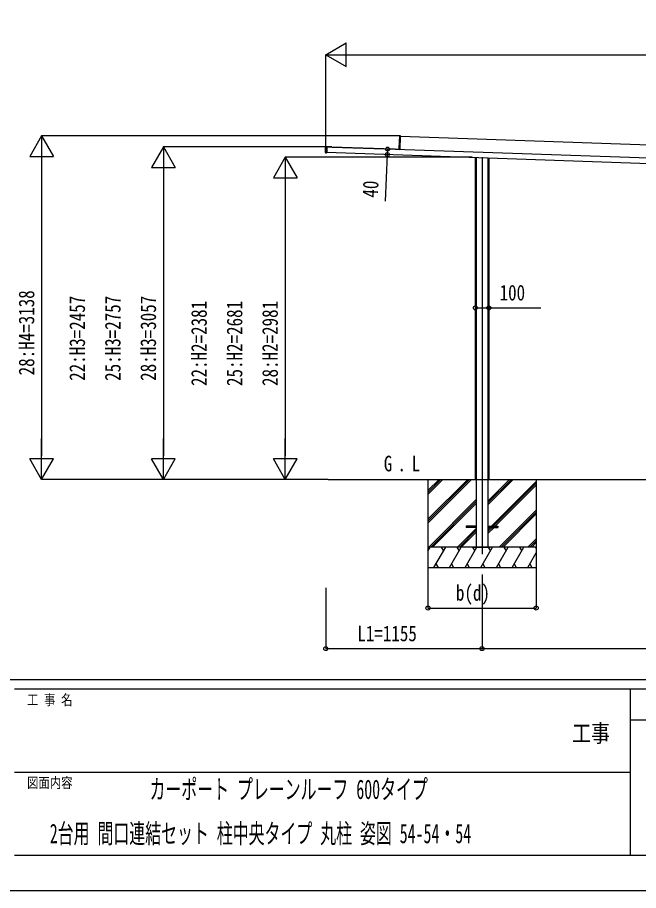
# Model space of a CAD drawing. Units: millimetres, scale not verified. Extents: x -14718 to 14718, y -10396 to 10396.
# Drawn here: x 4 to 4594, y -10394 to -3943 of the extents above; entities that cross this region are included whole.
import ezdxf
from ezdxf.enums import TextEntityAlignment as Align

# ---------------------------------------------------------------- set-up
doc = ezdxf.new("R2010")
doc.units = ezdxf.units.MM
doc.header["$LTSCALE"] = 50
for name, color, linetype in [('0-2_USER1', 3, 'Continuous'), ('0-3_YKK_12', 2, 'Continuous'), ('0-4_YKK_A1', 4, 'Continuous'), ('0-5_YKK_D', 6, 'Continuous'), ('0-6_YKK_ZWAK', 7, 'Continuous')]:
    doc.layers.add(name, color=color, linetype=linetype)
doc.styles.add('ＭＳ ゴシック', font='')
doc.styles.get('ＭＳ ゴシック').set_extended_font_data('MS Gothic')

msp = doc.modelspace()

# ---------------------------------------------------------------- linework, layer by layer
at = {"layer": '0-3_YKK_12'}
msp.add_line((3437.57, -4974.49), (3437.57, -7908.8), dxfattribs=at)
at = {"layer": '0-4_YKK_A1'}
for p, q in [((2829.13, -4816.73), (2825.91, -4908.82)), ((2829.13, -4816.73), (2828.66, -4816.71)), ((2834.67, -4816.59), (2829.13, -4816.73)), ((2829.15, -4816.23), (2834.69, -4816.09)), ((2831.13, -4918), (2834.67, -4816.59)), ((2834.59, -4818.79), (7147.96, -4969.41)), ((2834.69, -4816.09), (2834.67, -4816.59)), ((2279.89, -4939.03), (2281.25, -4900.05)), ((2281.59, -4940.1), (2283.03, -4899.05)), ((2283.5, -4899.06), (2282.06, -4940.12)), ((2283.5, -4899.06), (2283.03, -4899.05)), ((2291.04, -4898.86), (2283.5, -4899.06)), ((2297.85, -4897.63), (2284.35, -4897.16)), ((2289.35, -4897.33), (2289.31, -4898.43)), ((2291.04, -4898.86), (2289.57, -4940.84)), ((7685.65, -5088.25), (2291, -4899.86)), ((2297.78, -4899.63), (2297.85, -4897.63)), ((2303.84, -4897.84), (2297.85, -4897.63)), ((2303.77, -4899.83), (2303.84, -4897.84)), ((2313.84, -4898.19), (2303.84, -4897.84)), ((2313.77, -4900.18), (2313.84, -4898.19)), ((2319.76, -4900.39), (2319.83, -4898.39)), ((2321.94, -4900.94), (2321.97, -4899.85)), ((2823.26, -4918.45), (2321.94, -4900.94)), ((2791.12, -4916.23), (2321.97, -4899.85)), ((2326.78, -4901.11), (2326.79, -4900.81)), ((2326.79, -4900.81), (2326.81, -4900.21)), ((2282.06, -4940.12), (2281.59, -4940.1)), ((2289.55, -4941.34), (2282.04, -4940.62)), ((2282.06, -4940.12), (2289.57, -4940.84)), ((2282.78, -4942.13), (2287.78, -4942.3)), ((2287.78, -4942.3), (2287.82, -4941.19)), ((2289.57, -4940.84), (2289.55, -4941.34)), ((7684.25, -5128.23), (2289.61, -4939.84)), ((2791.08, -4917.33), (2791.12, -4916.23)), ((2796.12, -4917.5), (2796.13, -4917.2)), ((2796.13, -4917.2), (2796.16, -4916.6)), ((2796.16, -4916.6), (2796.17, -4916.3)), ((2800.12, -4917.64), (2800.15, -4916.94)), ((2831.12, -4918.03), (2800.15, -4916.94)), ((2825.64, -4916.83), (2825.17, -4916.82)), ((2825.91, -4908.82), (2825.45, -4908.81)), ((2825.91, -4908.82), (2825.64, -4916.83)), ((2831.13, -4918), (2831.1, -4918.72)), ((3387.57, -4978.18), (3387.57, -7356.3)), ((3394.44, -4978.42), (3394.44, -7856.3)), ((3480.71, -4981.43), (3480.71, -7856.3)), ((3487.57, -4981.67), (3487.57, -7356.3)), ((2300.04, -7356.3), (8198.44, -7356.3)), ((3037.57, -7356.3), (3037.57, -8006.3)), ((3037.57, -7650.28), (3331.55, -7356.3)), ((3037.57, -7664.42), (3345.7, -7356.3)), ((3037.57, -7678.56), (3359.84, -7356.3)), ((3037.57, -7438.14), (3119.42, -7356.3)), ((3037.57, -7452.29), (3133.56, -7356.3)), ((3037.57, -7466.43), (3147.7, -7356.3)), ((3480.71, -7543.79), (3668.21, -7356.3)), ((3480.71, -7529.65), (3654.06, -7356.3)), ((3480.71, -7515.51), (3639.92, -7356.3)), ((3506.55, -7701.8), (3837.57, -7370.78)), ((3520.69, -7701.8), (3837.57, -7384.92)), ((3534.84, -7701.8), (3837.57, -7399.06)), ((3837.57, -7356.3), (3837.57, -8006.3)), ((3043.68, -7856.3), (3394.44, -7505.55)), ((3057.83, -7856.3), (3394.44, -7519.69)), ((3071.97, -7856.3), (3394.44, -7533.83)), ((3564.18, -7856.3), (3837.57, -7582.91)), ((3578.33, -7856.3), (3837.57, -7597.05)), ((3592.47, -7856.3), (3837.57, -7611.19)), ((3255.82, -7856.3), (3394.44, -7717.68)), ((3269.96, -7856.3), (3394.44, -7731.82)), ((3320.07, -7701.8), (3320.07, -7710.8)), ((3394.44, -7701.8), (3320.07, -7701.8)), ((3394.44, -7710.8), (3320.07, -7710.8)), ((3480.71, -7701.8), (3555.07, -7701.8)), ((3480.71, -7755.92), (3525.84, -7710.8)), ((3480.71, -7727.64), (3497.55, -7710.8)), ((3480.71, -7741.78), (3511.69, -7710.8)), ((3480.71, -7710.8), (3555.07, -7710.8)), ((3555.07, -7701.8), (3555.07, -7710.8)), ((3284.1, -7856.3), (3394.44, -7745.96)), ((3776.32, -7856.3), (3837.57, -7795.04)), ((3837.57, -7856.3), (3037.57, -7856.3)), ((3037.57, -7885.24), (3054.28, -7856.3)), ((3082.12, -8006.3), (3168.72, -7856.3)), ((3153.72, -7882.28), (3138.72, -7856.3)), ((3197.59, -8006.3), (3284.19, -7856.3)), ((3269.19, -7882.28), (3254.19, -7856.3)), ((3313.06, -8006.3), (3399.66, -7856.3)), ((3384.66, -7882.28), (3369.66, -7856.3)), ((3376.67, -7856.3), (3498.47, -7856.3)), ((3428.53, -8006.3), (3515.13, -7856.3)), ((3500.13, -7882.28), (3485.13, -7856.3)), ((3544, -8006.3), (3630.6, -7856.3)), ((3615.6, -7882.28), (3600.6, -7856.3)), ((3659.47, -8006.3), (3746.07, -7856.3)), ((3731.07, -7882.28), (3716.07, -7856.3)), ((3790.46, -7856.3), (3837.57, -7809.18)), ((3804.6, -7856.3), (3837.57, -7823.33)), ((3837.57, -7866.75), (3831.54, -7856.3)), ((3039.28, -7882.28), (3037.57, -7879.32)), ((3774.94, -8006.3), (3837.57, -7897.82)), ((3097.12, -7980.32), (3112.12, -8006.3)), ((3212.59, -7980.32), (3227.59, -8006.3)), ((3328.06, -7980.32), (3343.06, -8006.3)), ((3443.53, -7980.32), (3458.53, -8006.3)), ((3559, -7980.32), (3574, -8006.3)), ((3674.47, -7980.32), (3689.47, -8006.3)), ((3789.94, -7980.32), (3804.94, -8006.3)), ((3037.57, -8006.3), (3837.57, -8006.3))]:
    msp.add_line(p, q, dxfattribs=at)
for points in [[(2825.17, -4916.82), (2825.45, -4908.81), (2828.66, -4816.71)], [(2283.51, -4898.56), (2291.06, -4898.37), (2291.04, -4898.86)], [(2326.33, -4898.62), (2326.26, -4900.62), (2291.02, -4899.39)], [(2326.33, -4898.62), (2319.83, -4898.39), (2313.84, -4898.19)], [(2326.81, -4900.21), (2326.82, -4899.91), (2796.17, -4916.3)], [(2800.15, -4916.94), (2800.16, -4916.44), (2824.85, -4917.31)]]:
    msp.add_lwpolyline(points, dxfattribs=at)
for centre, radius, start, end in [((2829.16, -4816.73), 0.5, 91.5, 178), ((2831.19, -4816.55), 2.07, 171.06854, 184.93146), ((2284.25, -4900.15), 3, 88, 178), ((2283.53, -4899.06), 0.5, 91.5, 178), ((2285.56, -4898.88), 2.07, 171.06854, 184.93146), ((2282.89, -4939.13), 3, 178, 268), ((2282.09, -4940.12), 0.5, 178, 264.5), ((2284.1, -4940.44), 2.07, 171.06854, 184.93146), ((2824.67, -4916.8), 0.5, 268, 358), ((2824.66, -4916.53), 0.765, 269.05171, 301.0406), ((2824.85, -4917.06), 0.242, 269.80053, 328.78296), ((2827.73, -4902.04), 15.54, 259.3054, 261.87346), ((2825.36, -4919.01), 1.85, 83.82294, 99.58333), ((2822.4, -4916.95), 3.17, 351.51431, 355.97407), ((2824.64, -4916.8), 1, 337.89786, 358), ((2831.08, -4918), 0.046, 321.12762, 0.80407)]:
    msp.add_arc(centre, radius, start, end, dxfattribs=at)
for centre, ratio, start_param in [((2818.05, -4917.57), 0.038227, 0), ((2818.06, -4917.57), 0.061163, 0.0374041)]:
    msp.add_ellipse(centre, major_axis=(13.07, -0.46), ratio=ratio, start_param=start_param, end_param=0.962078, dxfattribs=at)
at = {"layer": '0-5_YKK_D'}
for p, q in [((2282.57, -4218.3), (2434.12, -4130.8)), ((2434.12, -4305.8), (2434.12, -4130.8)), ((2282.57, -4898.3), (2282.57, -4217.3)), ((2282.57, -4218.3), (2434.12, -4305.8)), ((2282.57, -4218.3), (2585.68, -4218.3)), ((2457.57, -4218.3), (7517.57, -4218.3)), ((182.57, -4818.3), (95.07, -4969.85)), ((2832.96, -4818.3), (181.57, -4818.3)), ((182.57, -4818.3), (270.07, -4969.85)), ((182.57, -4818.3), (182.57, -5121.41)), ((1082.57, -4899.3), (995.07, -5050.86)), ((2283.45, -4899.3), (1081.57, -4899.3)), ((1082.57, -4899.3), (1170.07, -5050.86)), ((1082.57, -4899.3), (1082.57, -5202.41)), ((95.07, -4969.85), (270.07, -4969.85)), ((182.57, -4993.3), (182.57, -7181.3)), ((1982.57, -4975.3), (1895.07, -5126.85)), ((3364.87, -4975.3), (1981.57, -4975.3)), ((1982.57, -4975.3), (2070.07, -5126.85)), ((1982.57, -4975.3), (1982.57, -5278.41)), ((995.07, -5050.86), (1170.07, -5050.86)), ((1082.57, -5074.3), (1082.57, -7181.3)), ((1895.07, -5126.85), (2070.07, -5126.85)), ((1982.57, -5150.3), (1982.57, -7181.3)), ((182.57, -7356.3), (182.57, -7053.19)), ((1082.57, -7356.3), (1082.57, -7053.19)), ((1982.57, -7356.3), (1982.57, -7053.19)), ((182.57, -7356.3), (95.07, -7204.75)), ((270.07, -7204.75), (95.07, -7204.75)), ((182.57, -7356.3), (270.07, -7204.75)), ((1082.57, -7356.3), (995.07, -7204.75)), ((1170.07, -7204.75), (995.07, -7204.75)), ((1082.57, -7356.3), (1170.07, -7204.75)), ((1982.57, -7356.3), (1895.07, -7204.75)), ((2070.07, -7204.75), (1895.07, -7204.75)), ((1982.57, -7356.3), (2070.07, -7204.75)), ((2299.04, -7356.3), (181.57, -7356.3)), ((2299.04, -7356.3), (1081.57, -7356.3)), ((2299.04, -7356.3), (1981.57, -7356.3)), ((3037.57, -8007.3), (3037.57, -8307.47)), ((3437.57, -8059.8), (3437.57, -8607.47)), ((3437.57, -8059.8), (3437.57, -8607.47)), ((3837.57, -8007.3), (3837.57, -8307.47)), ((2282.57, -8156.3), (2282.57, -8607.47)), ((3037.57, -8306.47), (3837.57, -8306.47)), ((2282.57, -8606.47), (3437.57, -8606.47)), ((3437.57, -8606.47), (6537.57, -8606.47))]:
    msp.add_line(p, q, dxfattribs=at)
for points in [[(2738.99, -4915.51), (2737.08, -4955.47), (2720.66, -5298.87)], [(3387.57, -6088.46), (3487.57, -6088.46), (3872.67, -6088.46)]]:
    msp.add_lwpolyline(points, dxfattribs=at)
for centre in [(2738.99, -4915.51), (2737.08, -4955.47), (3387.57, -6088.46), (3487.57, -6088.46), (3037.57, -8306.47), (3837.57, -8306.47), (2282.57, -8606.47), (3437.57, -8606.47), (3437.57, -8606.47)]:
    msp.add_circle(centre, 14.88, dxfattribs=at)
at = {"layer": '0-6_YKK_ZWAK'}
for p, q in [((13632.57, -8836.3), (-13667.43, -8836.3)), ((4532.57, -8906.3), (-17.43, -8906.3)), ((6947.57, -9133.8), (4532.57, -9133.8)), ((-17.43, -9518.8), (4532.57, -9518.8)), ((-17.43, -10131.3), (4532.57, -10131.3)), ((4532.57, -10131.3), (6947.57, -10131.3))]:
    msp.add_line(p, q, dxfattribs=at)
msp.add_lwpolyline([(-14717.5, -10393.8), (14717.5, -10393.8), (14717.5, 10396.2), (-14717.5, 10396.2)], close=True, dxfattribs=at)
msp.add_lwpolyline([(6947.57, -8906.3), (4532.57, -8906.3), (4532.57, -10131.3)], dxfattribs=at)

# ---------------------------------------------------------------- texts
at = {"layer": '0-2_USER1', "style": 'ＭＳ ゴシック'}
for s, height, width, p in [('G', 115.5, 0.8, (2711.46, -7330.99)), ('L', 115.5, 0.8, (2918.33, -7330.99)), ('.', 115.5, 0.8, (2812.26, -7330.99)), ('カーポート プレーンルーフ 600タイプ', 143.7, 0.6, (979.58, -9760.47)), ('2台用 間口連結セット 柱中央タイプ 丸柱 姿図 54-54・54', 143.7, 0.6, (242.62, -10087.13))]:
    msp.add_text(s, height=height, dxfattribs=dict(at, width=width)).set_placement(p, align=Align.BOTTOM_LEFT)
at = {"layer": '0-5_YKK_D', "style": 'ＭＳ ゴシック', "width": 0.8}
for s, rotation, p in [('40', 87.262, (2701.64, -5277.94)), ('28:H4=3138', 90, (162.57, -6587.1)), ('22:H3=2457', 90, (537.57, -6627.6)), ('25:H3=2757', 90, (800.07, -6627.6)), ('28:H3=3057', 90, (1062.57, -6627.6)), ('22:H2=2381', 90, (1437.57, -6665.6)), ('25:H2=2681', 90, (1700.07, -6665.6)), ('28:H2=2981', 90, (1962.57, -6665.6))]:
    msp.add_text(s, height=115.5, rotation=rotation, dxfattribs=at).set_placement(p, align=Align.BOTTOM_LEFT)
for s, p in [('100', (3567.07, -6068.46)), ('b(d)', (3244.37, -8286.47)), ('L1=1155', (2515.67, -8586.47))]:
    msp.add_text(s, height=115.5, dxfattribs=at).set_placement(p, align=Align.BOTTOM_LEFT)
at = {"layer": '0-6_YKK_ZWAK', "style": 'ＭＳ ゴシック', "width": 0.8}
for s, height, p in [('工 事 名', 76.98, (74.44, -9046.3)), ('工事', 128.3, (4103.17, -9334.93)), ('図面内容', 76.98, (74.44, -9658.8))]:
    msp.add_text(s, height=height, dxfattribs=at).set_placement(p, align=Align.BOTTOM_LEFT)

doc.saveas('drawing.dxf')
